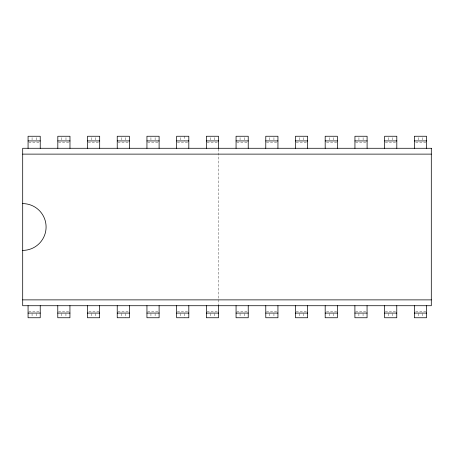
<?xml version="1.0" encoding="UTF-8"?>
<svg xmlns="http://www.w3.org/2000/svg" width="454" height="454" viewBox="0 0 454 454"><rect width="100%" height="100%" fill="white"/><g stroke="black" fill="none" stroke-linecap="round" stroke-linejoin="round"><path stroke-width="0.34" stroke-dasharray="2.27 1.7" d="M28.744 142.755L38.879 142.755M58.492 142.755L69.303 142.755M88.201 142.755L99.012 142.755M117.909 142.755L128.72 142.755M147.618 142.755L158.429 142.755M177.327 142.755L188.138 142.755M207.03 142.755L217.846 142.755M236.738 142.755L247.555 142.755M266.447 142.755L277.258 142.755M296.156 142.755L306.966 142.755M326.539 142.755L336.675 142.755M355.613 142.755L365.748 142.755M385.321 142.755L396.132 142.755M415.705 142.755L425.841 142.755M28.744 311.245L38.879 311.245M58.453 311.245L69.263 311.245M88.836 311.245L98.972 311.245M117.909 311.245L128.72 311.245M147.618 311.245L158.429 311.245M177.327 311.245L188.138 311.245M207.03 311.245L217.846 311.245M236.738 311.245L247.555 311.245M266.447 311.245L277.258 311.245M296.156 311.245L306.966 311.245M326.539 311.245L336.675 311.245M355.573 311.245L365.708 311.245M385.281 311.245L396.092 311.245M415.705 311.245L425.841 311.245M422.515 137.636L422.515 140.417M422.515 313.583L422.515 316.364M418.35 137.636L418.35 140.417M418.35 313.583L418.35 316.364M392.806 137.636L392.806 140.417M392.767 313.583L392.767 316.364M388.647 137.636L388.647 140.417M388.607 313.583L388.607 316.364M363.098 137.636L363.098 140.417M363.058 313.583L363.058 316.364M358.938 137.636L358.938 140.417M358.898 313.583L358.898 316.364M333.355 137.636L333.355 140.417M333.355 313.583L333.355 316.364M329.19 137.636L329.19 140.417M329.19 313.583L329.19 316.364M303.647 137.636L303.647 140.417M303.647 313.583L303.647 316.364M299.481 137.636L299.481 140.417M299.481 313.583L299.481 316.364M273.938 137.636L273.938 140.417M273.938 313.583L273.938 316.364M269.772 137.636L269.772 140.417M269.772 313.583L269.772 316.364M244.229 137.636L244.229 140.417M244.229 313.583L244.229 316.364M240.064 137.636L240.064 140.417M240.064 313.583L240.064 316.364M218.522 148.986L218.522 305.014M214.521 137.636L214.521 140.417M214.521 313.583L214.521 316.364M210.355 137.636L210.355 140.417M210.355 313.583L210.355 316.364M184.812 136.251L184.812 140.417M184.812 313.583L184.812 317.749M180.647 137.636L180.647 140.417M180.647 313.583L180.647 316.364M155.103 137.636L155.103 140.417M155.103 313.583L155.103 316.364M150.938 137.636L150.938 140.417M150.938 313.583L150.938 316.364M125.395 137.636L125.395 140.417M125.395 313.583L125.395 317.749M121.235 137.636L121.235 140.417M121.235 313.583L121.235 316.364M95.686 137.636L95.686 140.417M95.646 313.583L95.646 316.364M91.526 137.636L91.526 140.417M91.487 313.583L91.487 316.364M65.978 137.636L65.978 140.417M65.938 313.583L65.938 316.364M61.818 137.636L61.818 140.417M61.778 313.583L61.778 316.364M36.235 137.636L36.235 140.417M36.235 313.583L36.235 316.364M32.069 137.636L32.069 140.417M32.069 313.583L32.069 316.364"/><path stroke-width="0.68" d="M28.069 140.927L40.23 140.927M57.817 140.927L69.978 140.927M87.526 140.927L99.687 140.927M117.234 140.927L129.396 140.927M146.943 140.927L159.104 140.927M176.646 140.927L188.813 140.927M206.354 140.927L218.522 140.927M236.063 140.927L248.23 140.927M265.772 140.927L277.939 140.927M295.48 140.927L307.642 140.927M325.189 140.927L337.35 140.927M354.937 140.927L367.099 140.927M384.646 140.927L396.807 140.927M414.354 140.927L426.516 140.927M22.7 154.122L431.3 154.122M22.7 299.878L431.3 299.878M28.069 313.073L40.23 313.073M57.777 313.073L69.939 313.073M87.486 313.073L99.647 313.073M117.234 313.073L129.396 313.073M146.943 313.073L159.104 313.073M176.646 313.073L188.813 313.073M206.354 313.073L218.522 313.073M236.063 313.073L248.23 313.073M265.772 313.073L277.939 313.073M295.48 313.073L307.642 313.073M325.189 313.073L337.35 313.073M354.897 313.073L367.059 313.073M384.606 313.073L396.768 313.073M414.354 313.073L426.516 313.073M426.516 148.276L426.516 136.251L414.354 136.251L414.354 148.276M426.516 305.724L426.516 317.749L414.354 317.749L414.354 305.724M396.807 148.276L396.807 136.251L384.646 136.251L384.646 148.276M396.768 305.724L396.768 317.749L384.606 317.749L384.606 305.724M367.099 148.276L367.099 136.251L354.937 136.251L354.937 148.276M367.059 305.724L367.059 317.749L354.897 317.749L354.897 305.724M337.35 148.276L337.35 136.251L325.189 136.251L325.189 148.276M337.35 305.724L337.35 317.749L325.189 317.749L325.189 305.724M307.642 148.276L307.642 136.251L295.48 136.251L295.48 148.276M307.642 305.724L307.642 317.749L295.48 317.749L295.48 305.724M277.939 148.276L277.939 136.251L265.772 136.251L265.772 148.276M277.939 305.724L277.939 317.749L265.772 317.749L265.772 305.724M248.23 148.276L248.23 136.251L236.063 136.251L236.063 148.276M248.23 305.724L248.23 317.749L236.063 317.749L236.063 305.724M218.522 148.276L218.522 136.251L206.354 136.251L206.354 148.276M218.522 305.724L218.522 317.749L206.354 317.749L206.354 305.724M188.813 148.276L188.813 136.251L176.646 136.251L176.646 148.276M188.813 305.724L188.813 317.749L176.646 317.749L176.646 305.724M159.104 148.276L159.104 136.251L146.943 136.251L146.943 148.276M159.104 305.724L159.104 317.749L146.943 317.749L146.943 305.724M129.396 148.276L129.396 136.251L117.234 136.251L117.234 148.276M129.396 305.724L129.396 317.749L117.234 317.749L117.234 305.724M99.687 148.276L99.687 136.251L87.526 136.251L87.526 148.276M99.647 305.724L99.647 317.749L87.486 317.749L87.486 305.724M69.978 148.276L69.978 136.251L57.817 136.251L57.817 148.276M69.939 305.724L69.939 317.749L57.777 317.749L57.777 305.724M40.23 148.276L40.23 136.251L28.069 136.251L28.069 148.276M40.23 305.724L40.23 317.749L28.069 317.749L28.069 305.724M22.7 203.608A23.392 23.392 0 0 1 46.092 227A23.392 23.392 0 0 1 22.7 250.392M431.3 148.276L22.7 148.276L22.7 305.724L431.3 305.724L431.3 148.276"/></g></svg>
